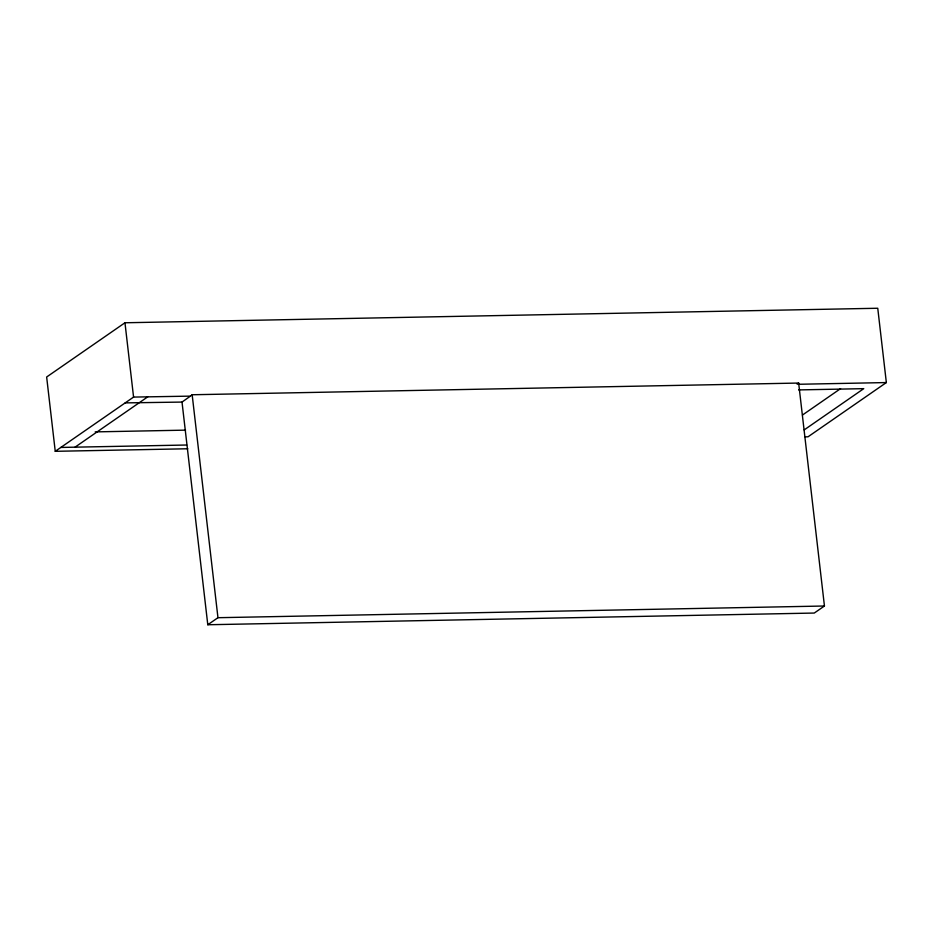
<?xml version="1.0" encoding="UTF-8"?>
<svg xmlns="http://www.w3.org/2000/svg" width="933" height="933" viewBox="0 0 933 933"><rect width="100%" height="100%" fill="white"/><g stroke="black" fill="none" stroke-linecap="round" stroke-linejoin="round"><path stroke-width="1.4" d="M190.402 396.128L192.163 394.752L798.648 383.055L824.445 606.007L814.264 613.051L207.791 624.748L182.017 402.076L190.402 396.128L133.571 397.085L55.245 451.315L46.65 377.002L124.964 322.771L877.755 308.252L886.35 382.565L808.036 436.796L805.121 436.854M797.12 384.128L798.648 383.055M75.048 447.164L147.776 396.828M207.791 624.748L217.96 617.704L824.445 606.007M802.462 415.033L840.586 388.641M804.188 429.903L863.76 388.653L798.613 389.912M798.31 384.279L886.35 382.565M125.174 402.893L182.017 402.076M95.189 431.886L185.55 430.136M60.843 447.443L186.647 445.018M55.245 451.315L187.813 448.761M192.163 394.752L217.96 617.704M124.964 322.771L133.571 397.085"/></g></svg>
